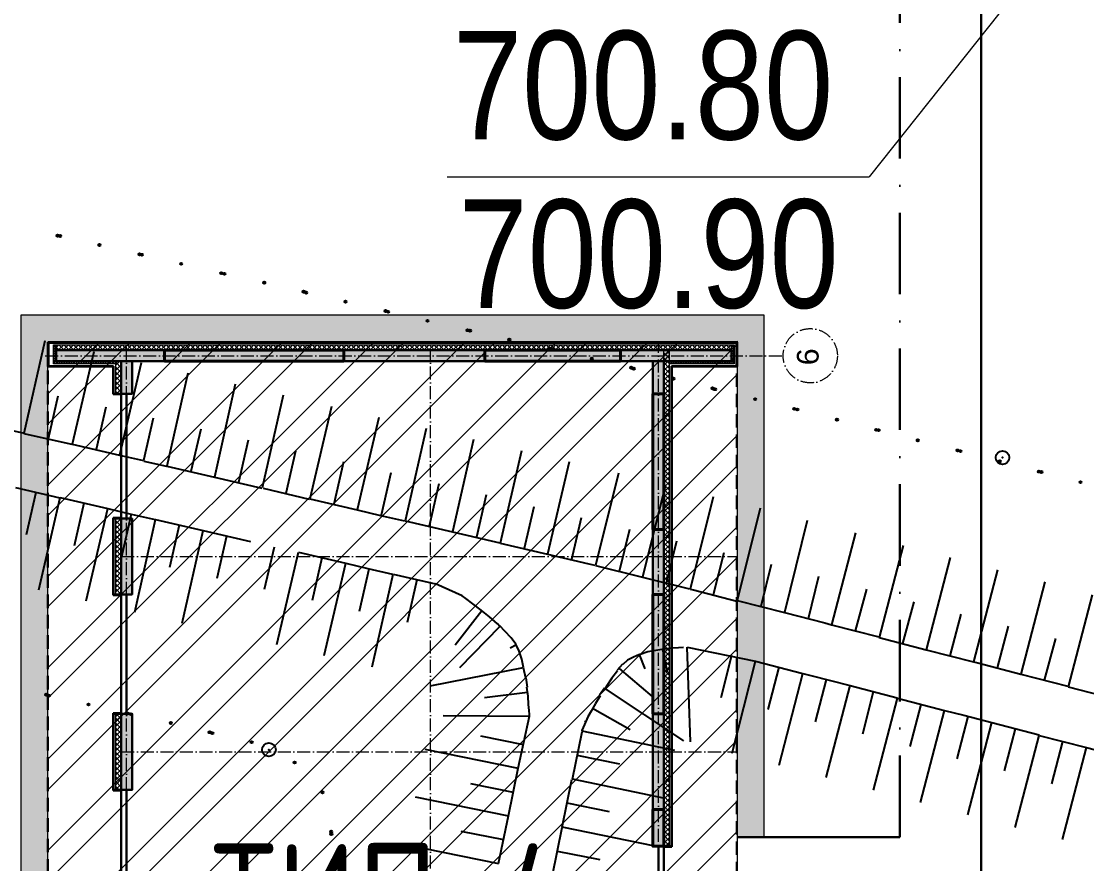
# Model space of a CAD drawing. Header units: millimetres. Extents: x 1353783 to 6492029790, y -7276956 to -512500.
# Drawn here: x 9954524 to 9958452, y -2848342 to -2845237 of the extents above; entities that cross this region are included whole.
import ezdxf
from ezdxf.enums import TextEntityAlignment as Align

# ---------------------------------------------------------------- set-up
doc = ezdxf.new("R2010")
doc.units = ezdxf.units.MM
for name, pattern in [('( Dashed )', [0.75, 0.5, -0.25]), ('482 Границы районов', [5, 3, -1, 0, -1]), ('ACAD_ISO10W100', [18, 12, -3, 0, -3]), ('CONTI', [0]), ('осевая', [50.800000000000004, 31.75, -6.35, 6.35, -6.35])]:
    doc.linetypes.add(name, pattern=pattern)
doc.layers.get('0').update_dxf_attribs({"lineweight": 5})
for name, color, linetype, lineweight in [('!A-DIAFRAGM типовой', 142, 'Continuous', 0), ('7земля', 7, 'Continuous', 30), ('DIAFRAGM', 46, 'Continuous', 30), ('Hatch', 254, 'Continuous', 5), ('INSULATION', 81, 'Continuous', 5), ('Room_name', 250, 'Continuous', 20), ('Room_number', 250, 'Continuous', 13), ('Ар-окна', 5, 'Continuous', 9), ('ГП-Граница учасика ИЖС', 3, 'Continuous', 5), ('оси', 231, 'осевая', 9)]:
    doc.layers.add(name, color=color, linetype=linetype, lineweight=lineweight)
doc.layers.add('AREA', color=1, linetype='Continuous', lineweight=15, plot=False)
for name, color, linetype in [('PI_DTUNKNOWN', 250, 'CONTI'), ('SIT_LРЕЛЬЕФ', 7, 'CONTI'), ('Заливка', 7, 'Continuous'), ('РЕЛЬЕФ', 7, 'CONTI')]:
    doc.layers.add(name, color=color, linetype=linetype)
doc.styles.add('GOST Common', font='', dxfattribs={"height": 3})
doc.styles.add('ISOCPEUR', font='', dxfattribs={"width": 0.85})
doc.styles.get("Standard").update_dxf_attribs({"font": 'Arial Narrow.ttf'})
doc.styles.get('GOST Common').set_extended_font_data('GOST Common')
doc.styles.get('ISOCPEUR').set_extended_font_data('ISOCPEUR')

# ---------------------------------------------------------------- blocks, each defined once
blk = doc.blocks.new('амвамвам')
at = {"lineweight": 30, "ltscale": 100, "true_color": 0x939598}
h = blk.add_hatch(color=252, dxfattribs=at)
h.dxf.hatch_style = 1
h.paths.add_polyline_path([(9742030.65074575, -3645600.276050391), (9742530.65074575, -3645600.276050389), (9742530.650745742, -3635980.279723642), (9728830.654929563, -3635980.279723641), (9728830.667146705, -3647630.279407861), (9725280.645847015, -3647630.279407861), (9725280.645847008, -3660380.278466331), (9745030.641692825, -3660380.278466327), (9745030.641692922, -3659880.69496974), (9725780.652775496, -3659880.694969732), (9725780.65617992, -3648130.281268958), (9729330.654902004, -3648130.27890511), (9729330.654902019, -3636480.279723641), (9742030.6510351, -3636479.856934937)])
h.paths.add_polyline_path([(9742030.651035085, -3648400.276050389), (9742530.651035085, -3648400.276050389), (9742530.651035093, -3653480.696346303), (9742030.652129896, -3653480.696346307)], flags=17)
at = {"color": 251, "lineweight": 15, "ltscale": 100, "true_color": 0x636466}
blk.add_lwpolyline([(9742030.65074575, -3645600.276050391), (9742530.65074575, -3645600.276050389), (9742530.650745742, -3635980.279723642), (9728830.654929563, -3635980.279723641), (9728830.667146705, -3647630.279407861), (9725280.645847015, -3647630.279407861), (9725280.645847008, -3660380.278466331), (9745030.641692825, -3660380.278466327), (9745030.641692922, -3659880.69496974), (9725780.652775496, -3659880.694969732), (9725780.65617992, -3648130.281268958), (9729330.654902004, -3648130.27890511), (9729330.654902019, -3636480.279723641), (9742030.6510351, -3636479.856934937)], close=True, dxfattribs=at)
blk = doc.blocks.new('апрапрапрары')
at = {"layer": '!A-DIAFRAGM типовой', "lineweight": 0, "ltscale": 100, "true_color": 0x000000}
h = blk.add_hatch(color=18, dxfattribs=at)
h.dxf.hatch_style = 1
h.paths.add_polyline_path([(9785850.664563831, -3289176.585538385), (9786050.66456383, -3289176.585493754), (9786050.66411756, -3287176.591182479), (9785850.664117558, -3287176.591227108)])
h = blk.add_hatch(color=18, dxfattribs=at)
h.dxf.hatch_style = 1
h.paths.add_polyline_path([(9777950.665067557, -3288376.59137665), (9777950.665112184, -3288576.591376648), (9779350.66475292, -3288576.59106426), (9779350.66470829, -3288376.59106426)])
h = blk.add_hatch(color=18, dxfattribs=at)
h.dxf.hatch_style = 1
h.paths.add_polyline_path([(9781550.665661162, -3288376.585230404), (9781550.66570579, -3288576.585230405), (9782950.664289396, -3288576.584918014), (9782950.66424477, -3288376.584918014)])
h = blk.add_hatch(color=18, dxfattribs=at)
h.dxf.hatch_style = 1
h.paths.add_polyline_path([(9785250.66432397, -3288376.59119814), (9785250.664368598, -3288576.59119814), (9785850.66422913, -3288576.591064258), (9785850.664184503, -3288376.591064258)])
h = blk.add_hatch(color=18, dxfattribs=at)
h.dxf.hatch_style = 1
h.paths.add_polyline_path([(9786050.664206797, -3292476.591224662), (9785850.664206795, -3292476.591269287), (9785850.66478695, -3295076.587456291), (9786050.66478695, -3295076.587411665)])
h = blk.add_hatch(color=18, dxfattribs=at)
h.dxf.hatch_style = 1
h.paths.add_polyline_path([(9786050.66438532, -3297576.623024288), (9785850.664385319, -3297576.623068915), (9785850.664842742, -3299626.588592538), (9786050.66484274, -3299626.588547912)])
h = blk.add_hatch(color=18, dxfattribs=at)
h.dxf.hatch_style = 1
h.paths.add_polyline_path([(9777590.671850959, -3298176.617992246), (9777590.671895586, -3298376.617992247), (9779350.667191405, -3298376.617599527), (9779350.667146778, -3298176.617599527)])
h = blk.add_hatch(color=18, dxfattribs=at)
h.dxf.hatch_style = 1
h.paths.add_polyline_path([(9781550.665582668, -3298176.617992247), (9781550.665627293, -3298376.617992246), (9782750.664492253, -3298376.617724485), (9782750.664447626, -3298176.617724483)])
h = blk.add_hatch(color=18, dxfattribs=at)
h.dxf.hatch_style = 1
h.paths.add_polyline_path([(9785850.664563827, -3298376.617236563), (9785850.664519198, -3298176.617236563), (9785250.664139729, -3298176.617370446), (9785250.664184356, -3298376.617370444)])
at = {"layer": 'Hatch', "lineweight": 40, "ltscale": 0.5, "true_color": 0x000000}
for points in [[(9786050.664563827, -3292476.591257446), (9785850.664563827, -3292476.591257445), (9785850.664563827, -3289176.585530064), (9786050.664563827, -3289176.585530066)], [(9786050.664563827, -3297576.623046602), (9785850.664563827, -3297576.6230466), (9785850.664563827, -3295076.587433978), (9786050.664563827, -3295076.587433978)], [(9776910.671671968, -3298376.587411919), (9776910.671671968, -3298176.587411917), (9777590.67185892, -3298176.587411919), (9777590.67185892, -3298376.587411919)], [(9779350.667169085, -3298376.61767945), (9779350.667169085, -3298176.617679448), (9781550.665582666, -3298176.617679448), (9781550.665582666, -3298376.617679448)], [(9782750.664469933, -3298376.616853847), (9782750.664469933, -3298176.616853847), (9785250.664139729, -3298176.616853845), (9785250.664139729, -3298376.616853847)]]:
    blk.add_hatch(color=18, dxfattribs=at).paths.add_polyline_path(points)
at = {"layer": 'INSULATION', "ltscale": 0.5, "true_color": 0x000000}
h = blk.add_hatch(dxfattribs=at)
h.set_pattern_fill('ANSI37', color=18, scale=9.999997768927232, angle=179.9999999999999)
h.set_pattern_definition([(224.9999999999999, (9785850.66415295, -3294044.696355156), (22.45063529377164, -22.4506352937717), []), (314.9999999999999, (9785850.66415295, -3294044.696355156), (22.4506352937717, 22.45063529377163), [])])
h.paths.add_polyline_path([(9785850.66415295, -3288276.591022345), (9785800.664164105, -3288276.591022347), (9785800.664164105, -3287126.588065279), (9785850.66415295, -3287126.588065277)])
h = blk.add_hatch(dxfattribs=at)
h.set_pattern_fill('ANSI37', color=18, scale=9.999997768927232, angle=89.99999999999994)
h.set_pattern_definition([(134.9999999999999, (9781932.539285613, -3287176.588054121), (-22.45063529377169, -22.45063529377165), []), (225, (9781932.539285613, -3287176.588054121), (22.45063529377165, -22.45063529377169), [])])
h.paths.add_polyline_path([(9785850.66415295, -3287176.588054121), (9785850.66415295, -3287126.588065277), (9786150.664563831, -3287126.588065277), (9786150.664563831, -3287176.588054121)])
h = blk.add_hatch(dxfattribs=at)
h.set_pattern_fill('ANSI37', color=18, scale=20)
h.set_pattern_definition([(44.99999999999999, (9786050.66456383, -3293440.348215952), (-44.90128060534578, 44.90128060534577), []), (135, (9786050.66456383, -3293440.348215952), (-44.90128060534577, -44.90128060534576), [])])
h.paths.add_polyline_path([(9786050.66456383, -3287176.591188897), (9786150.66456383, -3287176.591188897), (9786150.664563831, -3299626.588612716), (9786050.66456383, -3299626.588612716)])
h = blk.add_hatch(dxfattribs=at)
h.set_pattern_fill('ANSI37', color=18, scale=20, angle=-90.00000000000001)
h.set_pattern_definition([(315, (9783586.904247262, -3288276.588085934), (44.90128060534578, 44.90128060534576), []), (44.99999999999999, (9783586.904247262, -3288276.588085934), (-44.90128060534575, 44.90128060534578), [])])
h.paths.add_polyline_path([(9779350.664730603, -3288276.588085934), (9779350.664730603, -3288376.588085932), (9777950.66523267, -3288376.588085932), (9777950.66523267, -3288276.588085932)])
h = blk.add_hatch(dxfattribs=at)
h.set_pattern_fill('ANSI37', color=18, scale=20, angle=-90.00000000000001)
h.set_pattern_definition([(315, (9787586.90366806, -3288276.58499753), (44.90128060534578, 44.90128060534576), []), (44.99999999999999, (9787586.90366806, -3288276.58499753), (-44.90128060534575, 44.90128060534578), [])])
h.paths.add_polyline_path([(9782950.664653448, -3288276.584997528), (9782950.664653448, -3288376.584997528), (9781550.665661162, -3288376.58499753), (9781550.665661162, -3288276.584997528)])
h = blk.add_hatch(dxfattribs=at)
h.set_pattern_fill('ANSI37', color=18, scale=20, angle=-90.00000000000001)
h.set_pattern_definition([(315, (9790686.903578421, -3288276.584993455), (44.90128060534578, 44.90128060534576), []), (44.99999999999999, (9790686.903578421, -3288276.584993455), (-44.90128060534575, 44.90128060534578), [])])
h.paths.add_polyline_path([(9785850.664385322, -3288276.584993453), (9785850.664385322, -3288376.584993453), (9785250.664329879, -3288376.584993453), (9785250.664329879, -3288276.584993453)])
h = blk.add_hatch(dxfattribs=at)
h.set_pattern_fill('ANSI37', color=18, scale=20, angle=-90.00000000000001)
h.set_pattern_definition([(315, (9792386.879832849, -3298376.617191936), (44.90128060534578, 44.90128060534576), []), (44.99999999999999, (9792386.879832849, -3298376.617191936), (-44.90128060534575, 44.90128060534578), [])])
h.paths.add_polyline_path([(9786050.664563827, -3298376.617191936), (9786050.664563827, -3298476.617191936), (9776910.671671968, -3298476.617191938), (9776910.671671968, -3298376.617191938)])
h = blk.add_hatch(dxfattribs=at)
h.set_pattern_fill('ANSI37', color=18, scale=9.999997768927232)
h.set_pattern_definition([(44.99999999999999, (9785800.664820425, -3295355.049262718), (-22.45063529377167, 22.45063529377167), []), (135, (9785800.664820425, -3295355.049262718), (-22.45063529377167, -22.45063529377166), [])])
h.paths.add_polyline_path([(9785800.664820425, -3298476.617191938), (9785850.664809272, -3298476.617191938), (9785850.664809272, -3299676.58860156), (9785800.664820425, -3299676.58860156)])
h = blk.add_hatch(dxfattribs=at)
h.set_pattern_fill('ANSI37', color=18, scale=9.999997768927232, angle=89.99999999999994)
h.set_pattern_definition([(134.9999999999999, (9781982.541003697, -3299676.588601562), (-22.45063529377169, -22.45063529377165), []), (225, (9781982.541003697, -3299676.588601562), (22.45063529377165, -22.45063529377169), [])])
h.paths.add_polyline_path([(9785850.664809272, -3299676.58860156), (9785850.664809272, -3299626.588612716), (9786154.080342537, -3299626.588612716), (9786154.080342537, -3299676.58860156)])
at = {"layer": '7земля', "color": 18, "linetype": '( Dashed )', "lineweight": 30, "ltscale": 500, "true_color": 0x000000}
for p, q in [((9774550.66457243, -3287026.584975208), (9785750.664128715, -3287026.582476084)), ((9763250.66456382, -3299726.588612714), (9785750.66479631, -3299726.052371961))]:
    blk.add_line(p, q, dxfattribs=at)
at = {"layer": '7земля', "color": 18, "lineweight": 30, "ltscale": 100, "true_color": 0x000000}
for p, q in [((9785750.66435185, -3288226.590984958), (9785750.664128713, -3287026.585096975)), ((9785750.664128713, -3287026.585096975), (9786200.66456383, -3287026.585052348)), ((9785760.664354082, -3288236.590985036), (9785760.664130945, -3287036.585095984)), ((9785760.664130945, -3287036.585095984), (9786190.66456383, -3287036.585053341)), ((9786190.66456383, -3287036.585053341), (9786190.66456383, -3299716.581455265)), ((9786200.66456383, -3287026.585052348), (9786200.66456383, -3299726.581122368)), ((9779360.664730605, -3288226.591143775), (9777940.665760629, -3288226.591143779)), ((9777940.665760629, -3288226.591143779), (9777940.665760629, -3288376.591143779)), ((9779350.664730603, -3288236.591143775), (9777950.665760629, -3288236.591143779)), ((9777950.665760629, -3288236.591143779), (9777950.66576063, -3288376.591143779)), ((9779350.664730603, -3288376.591143777), (9779350.664730603, -3288236.591143775)), ((9779360.664730605, -3288376.591143773), (9779360.664730605, -3288226.591143775)), ((9782960.66465345, -3288226.584997528), (9781540.665683474, -3288226.584997534)), ((9781540.665683474, -3288226.584997534), (9781540.665683476, -3288376.584997532)), ((9782950.66465345, -3288236.584997528), (9781550.665683474, -3288236.584997534)), ((9781550.665683474, -3288236.584997534), (9781550.665683476, -3288376.584997532)), ((9782950.66465345, -3288376.58499753), (9782950.66465345, -3288236.584997528)), ((9782960.66465345, -3288376.584997528), (9782960.66465345, -3288226.584997528)), ((9785240.66432397, -3288376.584993453), (9785240.66432987, -3288226.590981039)), ((9785240.66432987, -3288226.590981039), (9785750.66435185, -3288226.590984958)), ((9785250.664323969, -3288376.584993846), (9785250.664329477, -3288236.590981117)), ((9785250.664329477, -3288236.590981117), (9785760.664354082, -3288236.590985036)), ((9776900.671671966, -3298526.617099811), (9776900.671671968, -3298376.617099813)), ((9776910.671671966, -3298516.617099703), (9776910.671671966, -3298376.617099813)), ((9779360.683648838, -3298526.617073045), (9776900.671671966, -3298526.617099811)), ((9779350.683651814, -3298516.617073155), (9776910.671671966, -3298516.617099703)), ((9779350.683651814, -3298516.617073155), (9785760.636209903, -3298516.602243111)), ((9779360.683648838, -3298526.617073045), (9785750.636209909, -3298526.602211238)), ((9785750.664809268, -3299726.596103066), (9785750.636209909, -3298526.602211238)), ((9785760.664570933, -3299716.595770161), (9785760.636209903, -3298516.602243111)), ((9786200.66456383, -3299726.581122368), (9785750.664809268, -3299726.596103066)), ((9786190.66456383, -3299716.581455265), (9785760.664570933, -3299716.595770161))]:
    blk.add_line(p, q, dxfattribs=at)
at = {"layer": 'AREA', "color": 18, "ltscale": 100, "true_color": 0x000000}
blk.add_line((9785844.498809455, -3295876.58972223), (9785850.664586125, -3294176.587046591), dxfattribs=at)
at = {"layer": 'DIAFRAGM', "color": 18, "ltscale": 0.5, "true_color": 0x000000}
for points in [[(9785850.664563831, -3289176.585538385), (9786050.66456383, -3289176.585493754), (9786050.66411756, -3287176.591182479), (9785850.664117558, -3287176.591227108)], [(9777950.665067557, -3288376.59137665), (9777950.665112184, -3288576.591376648), (9779350.66475292, -3288576.59106426), (9779350.66470829, -3288376.59106426)], [(9781550.665661162, -3288376.585230404), (9781550.66570579, -3288576.585230405), (9782950.664289396, -3288576.584918014), (9782950.66424477, -3288376.584918014)], [(9785250.66432397, -3288376.59119814), (9785250.664368598, -3288576.59119814), (9785850.66422913, -3288576.591064258), (9785850.664184503, -3288376.591064258)], [(9786050.664206797, -3292476.591224662), (9785850.664206795, -3292476.591269287), (9785850.66478695, -3295076.587456291), (9786050.66478695, -3295076.587411665)], [(9786050.66438532, -3297576.623024288), (9785850.664385319, -3297576.623068915), (9785850.664842742, -3299626.588592538), (9786050.66484274, -3299626.588547912)], [(9777590.671850959, -3298176.617992246), (9777590.671895586, -3298376.617992247), (9779350.667191405, -3298376.617599527), (9779350.667146778, -3298176.617599527)], [(9781550.665582668, -3298176.617992247), (9781550.665627293, -3298376.617992246), (9782750.664492253, -3298376.617724485), (9782750.664447626, -3298176.617724483)], [(9785850.664563827, -3298376.617236563), (9785850.664519198, -3298176.617236563), (9785250.664139729, -3298176.617370446), (9785250.664184356, -3298376.617370444)]]:
    blk.add_lwpolyline(points, close=True, dxfattribs=at)
at = {"layer": 'Hatch', "color": 18, "lineweight": 40, "ltscale": 0.5, "true_color": 0x000000}
for points in [[(9786050.664563827, -3292476.591257446), (9785850.664563827, -3292476.591257445), (9785850.664563827, -3289176.585530064), (9786050.664563827, -3289176.585530066)], [(9786050.664563827, -3297576.623046602), (9785850.664563827, -3297576.6230466), (9785850.664563827, -3295076.587433978), (9786050.664563827, -3295076.587433978)], [(9776910.671671968, -3298376.587411919), (9776910.671671968, -3298176.587411917), (9777590.67185892, -3298176.587411919), (9777590.67185892, -3298376.587411919)], [(9779350.667169085, -3298376.61767945), (9779350.667169085, -3298176.617679448), (9781550.665582666, -3298176.617679448), (9781550.665582666, -3298376.617679448)], [(9782750.664469933, -3298376.616853847), (9782750.664469933, -3298176.616853847), (9785250.664139729, -3298176.616853845), (9785250.664139729, -3298376.616853847)]]:
    blk.add_lwpolyline(points, close=True, dxfattribs=at)
at = {"layer": 'INSULATION', "color": 18, "ltscale": 0.5, "true_color": 0x000000}
for points in [[(9785850.66415295, -3288276.591022345), (9785800.664164105, -3288276.591022347), (9785800.664164105, -3287126.588065279), (9785850.66415295, -3287126.588065277)], [(9785850.66415295, -3287176.588054121), (9785850.66415295, -3287126.588065277), (9786150.664563831, -3287126.588065277), (9786150.664563831, -3287176.588054121)], [(9786050.66456383, -3287176.591188897), (9786150.66456383, -3287176.591188897), (9786150.664563831, -3299626.588612716), (9786050.66456383, -3299626.588612716)], [(9779350.664730603, -3288276.588085934), (9779350.664730603, -3288376.588085932), (9777950.66523267, -3288376.588085932), (9777950.66523267, -3288276.588085932)], [(9782950.664653448, -3288276.584997528), (9782950.664653448, -3288376.584997528), (9781550.665661162, -3288376.58499753), (9781550.665661162, -3288276.584997528)], [(9785850.664385322, -3288276.584993453), (9785850.664385322, -3288376.584993453), (9785250.664329879, -3288376.584993453), (9785250.664329879, -3288276.584993453)], [(9786050.664563827, -3298376.617191936), (9786050.664563827, -3298476.617191936), (9776910.671671968, -3298476.617191938), (9776910.671671968, -3298376.617191938)], [(9785800.664820425, -3298476.617191938), (9785850.664809272, -3298476.617191938), (9785850.664809272, -3299676.58860156), (9785800.664820425, -3299676.58860156)], [(9785850.664809272, -3299676.58860156), (9785850.664809272, -3299626.588612716), (9786154.080342537, -3299626.588612716), (9786154.080342537, -3299676.58860156)]]:
    blk.add_lwpolyline(points, close=True, dxfattribs=at)
at = {"layer": 'Ар-окна', "color": 18, "lineweight": 30, "true_color": 0x000000}
for points in [[(9775050.662649954, -3288376.585958936), (9777950.665089872, -3288376.585958936), (9777950.665089872, -3288476.591376649), (9775050.662649954, -3288476.591376649)], [(9779350.664730603, -3288376.591143777), (9781550.665683476, -3288376.591143777), (9781550.665683476, -3288476.585015767), (9779350.664730603, -3288476.585015767)], [(9782950.66424477, -3288376.587230534), (9785250.664346285, -3288376.587230534), (9785250.664346285, -3288476.59119814), (9782950.66424477, -3288476.59119814)], [(9776250.66705969, -3298276.617191969), (9776910.671671966, -3298276.617191969), (9776910.671671966, -3298376.582229429), (9776250.66705969, -3298376.582229429)]]:
    blk.add_lwpolyline(points, close=True, dxfattribs=at)
at = {"layer": 'оси', "color": 251, "linetype": 'ACAD_ISO10W100', "lineweight": 13, "ltscale": 20, "true_color": 0x636466}
for p, q in [((9785950.664663605, -3286976.584993455), (9785950.664663605, -3300576.617392759)), ((9778650.661524521, -3288376.59900472), (9778650.664057028, -3299726.221585725)), ((9782250.665157307, -3288376.584997528), (9782250.664604196, -3299726.135787194)), ((9762800.665821139, -3288476.588290823), (9786200.66456383, -3288476.588290823)), ((9762800.665821139, -3294076.587331335), (9786050.664727785, -3294076.582143432)), ((9761850.643237945, -3298276.587811084), (9786200.66456383, -3298276.587811085))]:
    blk.add_line(p, q, dxfattribs=at)
blk.add_circle((9785950.664663605, -3301076.617392759), 499.9999999999999, dxfattribs=at)
at = {"layer": 'оси', "color": 251, "linetype": 'ACAD_ISO10W100', "lineweight": 13, "ltscale": 20, "true_color": 0x636466, "insert": (9785930.532822832, -3300830.735075901), "char_height": 399.9999999999999, "width": 158.3999999999998, "attachment_point": 2, "line_spacing_factor": 1.016949152542373, "style": 'GOST Common'}
blk.add_mtext('{\\fArial|b0|i0|c204|p34;6}', dxfattribs=at)
blk = doc.blocks.new('оо')
at = {"layer": 'PI_DTUNKNOWN', "color": 9, "true_color": 0xc7c8ca}
for centre in [(222699.8734596913, -3431764.151817343), (222685.3534596913, -3431765.141817343)]:
    blk.add_circle(centre, 0.125, dxfattribs=at)
for p in [(222699.8734596913, -3431764.151817343), (222685.3534596913, -3431765.141817343)]:
    blk.add_point(p, dxfattribs=at)
at = {"layer": 'SIT_LРЕЛЬЕФ', "color": 9, "true_color": 0xc7c8ca}
for p, q in [((222683.7234596913, -3431756.701817344), (222682.8334596913, -3431758.211817344)), ((222684.5234596914, -3431757.171817344), (222683.6234596913, -3431758.671817344)), ((222685.2934596913, -3431757.631817344), (222684.3934596913, -3431759.131817344)), ((222682.0634596912, -3431757.751817344), (222682.8434596913, -3431758.211817344)), ((222683.6434596913, -3431757.751817344), (222683.2334596913, -3431758.441817343)), ((222686.0534596913, -3431758.081817344), (222685.1634596913, -3431759.591817344)), ((222682.8334596913, -3431758.211817344), (222682.9034596914, -3431758.251817344)), ((222682.9034596914, -3431758.251817344), (222683.6134596913, -3431758.671817344)), ((222684.4234596913, -3431758.211817344), (222684.0134596913, -3431758.901817343)), ((222683.6234596913, -3431758.671817344), (222684.3934596913, -3431759.131817344)), ((222685.1934596912, -3431758.671817344), (222684.7834596914, -3431759.361817343)), ((222686.8234596913, -3431758.541817344), (222685.9334596913, -3431760.051817344)), ((222682.3834596913, -3431759.111817343), (222683.1034596913, -3431759.541817344)), ((222687.6034596913, -3431759.001817344), (222686.7134596913, -3431760.511817344)), ((222682.3134596912, -3431760.001817344), (222682.7234596913, -3431759.311817344)), ((222684.3934596913, -3431759.131817344), (222684.7834596914, -3431759.361817343)), ((222685.9634596913, -3431759.131817344), (222685.5534596913, -3431759.821817343)), ((222684.7834596914, -3431759.371817344), (222685.1534596914, -3431759.591817344)), ((222688.3834596913, -3431759.471817343), (222687.4834596913, -3431760.971817343)), ((222682.2134596913, -3431761.041817344), (222683.1134596913, -3431759.541817344)), ((222683.1134596913, -3431759.541817344), (222683.8834596913, -3431760.001817344)), ((222685.1634596913, -3431759.591817344), (222685.9334596913, -3431760.051817344)), ((222686.7334596913, -3431759.591817344), (222686.3234596913, -3431760.281817344)), ((222683.0934596913, -3431760.461817344), (222683.5034596913, -3431759.771817344)), ((222682.9834596913, -3431761.501817344), (222683.8834596913, -3431760.001817344)), ((222683.8834596913, -3431760.001817344), (222684.2634596913, -3431760.231817344)), ((222685.9334596913, -3431760.051817344), (222686.7034596913, -3431760.511817344)), ((222687.5034596913, -3431760.051817344), (222687.0934596913, -3431760.741817344)), ((222689.1534596914, -3431759.931817343), (222688.2534596913, -3431761.431817343)), ((222683.8634596913, -3431760.921817344), (222684.2734596914, -3431760.231817344)), ((222684.2634596913, -3431760.231817344), (222684.6534596914, -3431760.461817344)), ((222683.7734596914, -3431761.971817343), (222684.6634596913, -3431760.461817344)), ((222684.6634596913, -3431760.461817344), (222685.4334596913, -3431760.921817344)), ((222689.9234596913, -3431760.391817343), (222689.0334596914, -3431761.891817343)), ((222684.6434596913, -3431761.381817344), (222685.0534596913, -3431760.691817343)), ((222686.7234596913, -3431760.521817344), (222687.4734596913, -3431760.971817343)), ((222688.2834596914, -3431760.511817344), (222687.8734596913, -3431761.201817344)), ((222690.6934596912, -3431760.851817343), (222689.8034596913, -3431762.351817343)), ((222684.5434596913, -3431762.431817343), (222685.4334596913, -3431760.921817344)), ((222685.4334596913, -3431760.921817344), (222686.2034596913, -3431761.381817344)), ((222687.4834596913, -3431760.971817343), (222688.2534596913, -3431761.431817343)), ((222689.0534596913, -3431760.971817343), (222688.6434596913, -3431761.661817344)), ((222685.4134596913, -3431761.841817344), (222685.8234596913, -3431761.151817343)), ((222688.2534596913, -3431761.431817343), (222688.6334596913, -3431761.661817344)), ((222689.8334596913, -3431761.431817343), (222689.4234596913, -3431762.121817344)), ((222691.4734596913, -3431761.321817343), (222690.5734596913, -3431762.821817343)), ((222686.1834596913, -3431762.301817344), (222686.5934596913, -3431761.611817343)), ((222688.6334596913, -3431761.661817344), (222689.0234596914, -3431761.891817343)), ((222686.0834596913, -3431763.341817344), (222686.9834596913, -3431761.841817344)), ((222686.9834596913, -3431761.841817344), (222687.7534596913, -3431762.301817344)), ((222692.2434596913, -3431761.781817344), (222691.3434596913, -3431763.281817344)), ((222689.0334596914, -3431761.891817343), (222689.8034596913, -3431762.351817343)), ((222690.6034596913, -3431761.891817343), (222690.1934596912, -3431762.581817344)), ((222686.9634596913, -3431762.761817344), (222687.3734596913, -3431762.071817343)), ((222693.0434596913, -3431762.261817344), (222692.1234596913, -3431763.751817344)), ((222686.8534596913, -3431763.801817344), (222687.7534596913, -3431762.301817344)), ((222687.7534596913, -3431762.301817344), (222688.1134596913, -3431762.521817344)), ((222689.8034596913, -3431762.351817343), (222690.4334596913, -3431762.731817344)), ((222691.3734596913, -3431762.371817344), (222690.9634596913, -3431763.051817344)), ((222687.7234596913, -3431763.221817343), (222688.1334596913, -3431762.531817344)), ((222688.1134596913, -3431762.521817344), (222688.5134596913, -3431762.761817344)), ((222687.6334596913, -3431764.271817344), (222688.5234596914, -3431762.761817344)), ((222688.5234596914, -3431762.761817344), (222689.2134596913, -3431763.171817344)), ((222690.4334596913, -3431762.731817344), (222690.5734596913, -3431762.811817344)), ((222690.5734596913, -3431762.821817343), (222691.3434596913, -3431763.281817344)), ((222692.1434596913, -3431762.831817344), (222691.7334596913, -3431763.511817344)), ((222693.8034596913, -3431762.731817344), (222692.8834596913, -3431764.221817343)), ((222688.5034596913, -3431763.681817343), (222688.9134596913, -3431762.991817344)), ((222689.6134596913, -3431763.531817344), (222689.2134596913, -3431763.171817344)), ((222694.5734596913, -3431763.211817344), (222693.6534596914, -3431764.701817344)), ((222691.3434596913, -3431763.281817344), (222692.0134596913, -3431763.681817343)), ((222692.9234596913, -3431763.311817344), (222692.5034596913, -3431763.991817344)), ((222689.6634596913, -3431763.601817343), (222689.6134596913, -3431763.531817344)), ((222689.7534596913, -3431763.731817344), (222689.6634596913, -3431763.601817343)), ((222689.8634596913, -3431763.891817343), (222689.7534596913, -3431763.731817344)), ((222692.0134596913, -3431763.681817343), (222692.1134596913, -3431763.741817344)), ((222692.1234596913, -3431763.751817344), (222692.8834596913, -3431764.221817343)), ((222693.6834596913, -3431763.781817344), (222693.2634596913, -3431764.461817344)), ((222695.3334596913, -3431763.671817344), (222694.4134596913, -3431765.161817344)), ((222689.2134596913, -3431764.351817343), (222689.8734596913, -3431763.901817343)), ((222689.9734596913, -3431764.051817344), (222689.8634596913, -3431763.891817343)), ((222690.0734596913, -3431764.221817343), (222689.9734596913, -3431764.051817344)), ((222690.1034596913, -3431764.281817344), (222690.0734596913, -3431764.221817343)), ((222692.8834596913, -3431764.221817343), (222693.6434596913, -3431764.691817343)), ((222696.0934596913, -3431764.151817343), (222695.1734596913, -3431765.641817343)), ((222689.1657110058, -3431764.777916649), (222690.1034596913, -3431764.281817344)), ((222690.1634596913, -3431764.391817343), (222690.1034596913, -3431764.271817344)), ((222690.2334596913, -3431764.541817344), (222690.1634596913, -3431764.391817343)), ((222694.4434596912, -3431764.251817344), (222694.0234596914, -3431764.931817343)), ((222690.2834596913, -3431764.681817343), (222690.2334596913, -3431764.541817344)), ((222690.1634596913, -3431764.711817344), (222690.2934596913, -3431764.691817343)), ((222690.3034596913, -3431764.821817343), (222690.2834596913, -3431764.681817343)), ((222693.6534596914, -3431764.701817344), (222693.7034596913, -3431764.731817344)), ((222693.7034596913, -3431764.731817344), (222694.4034596914, -3431765.171817344)), ((222695.2134596913, -3431764.721817343), (222694.7934596913, -3431765.401817343)), ((222696.8734596913, -3431764.641817343), (222695.9334596913, -3431766.121817344)), ((222688.5434596913, -3431764.931817343), (222690.2834596913, -3431765.131817344)), ((222690.2834596913, -3431765.131817344), (222690.3034596913, -3431764.981817344)), ((222690.3034596913, -3431764.981817344), (222690.3034596913, -3431764.821817343)), ((222690.2634596913, -3431765.331817344), (222690.2834596913, -3431765.141817343)), ((222694.4134596913, -3431765.161817344), (222695.1734596913, -3431765.641817343)), ((222695.9734596913, -3431765.201817344), (222695.5534596913, -3431765.881817344)), ((222697.6334596913, -3431765.131817344), (222696.6934596912, -3431766.611817343)), ((222690.2434596913, -3431765.501817344), (222690.2734596914, -3431765.331817344)), ((222685.7334596913, -3431765.491817344), (222685.7334596913, -3431765.511817344)), ((222688.6034596913, -3431765.521817344), (222690.1134596913, -3431766.021817344)), ((222689.4334596913, -3431765.441817343), (222690.2134596913, -3431765.591817344)), ((222690.2034596913, -3431765.661817344), (222690.2334596913, -3431765.501817344)), ((222692.1534596914, -3431765.591817344), (222692.0434596913, -3431765.641817343)), ((222692.2734596914, -3431765.571817343), (222692.1534596914, -3431765.591817344)), ((222692.3934596913, -3431765.561817344), (222692.2734596914, -3431765.571817343)), ((222692.4034596914, -3431765.561817344), (222692.3834596913, -3431765.561817344)), ((222692.4134596913, -3431765.841817344), (222692.3934596913, -3431765.561817344)), ((222692.5534596913, -3431765.561817344), (222692.4034596914, -3431765.561817344)), ((222692.7034596913, -3431765.581817344), (222692.5534596913, -3431765.561817344)), ((222692.8534596913, -3431765.601817343), (222692.7034596913, -3431765.581817344)), ((222692.7834596913, -3431766.031817344), (222692.8334596913, -3431765.601817343)), ((222692.9934596913, -3431765.631817344), (222692.8534596913, -3431765.601817343)), ((222690.1634596913, -3431765.811817344), (222690.2034596913, -3431765.661817344)), ((222691.9134596913, -3431765.721817343), (222691.7734596914, -3431765.821817343)), ((222692.0434596913, -3431765.631817344), (222691.9134596913, -3431765.711817344)), ((222692.3834596913, -3431766.371817344), (222691.9634596913, -3431765.691817343)), ((222692.7934596913, -3431767.381817344), (222693.2734596914, -3431765.701817344)), ((222693.1134596913, -3431765.661817344), (222692.9934596913, -3431765.631817344)), ((222693.2034596913, -3431765.681817343), (222693.1134596913, -3431765.661817344)), ((222693.2734596911, -3431765.701817345), (222694.3934596913, -3431766.331817344)), ((222695.1734596913, -3431765.641817343), (222695.8234596913, -3431766.051817344)), ((222696.7434596913, -3431765.691817343), (222696.3134596912, -3431766.361817343)), ((222698.3934596913, -3431765.611817343), (222697.4534596913, -3431767.091817344)), ((222690.1134596913, -3431766.021817344), (222690.1234596913, -3431765.991817344)), ((222690.1234596913, -3431765.991817344), (222690.1434596913, -3431765.921817344)), ((222690.1434596913, -3431765.921817344), (222690.1634596913, -3431765.811817344)), ((222691.5934596913, -3431765.951817344), (222691.4634596913, -3431766.051817344)), ((222692.6834596913, -3431767.321817343), (222691.5934596913, -3431765.951817344)), ((222691.6234596913, -3431765.941817343), (222691.6034596913, -3431765.951817344)), ((222691.7734596914, -3431765.821817343), (222691.6234596913, -3431765.941817343)), ((222688.0934596913, -3431766.011817344), (222689.6234596913, -3431766.871817344)), ((222689.1434596913, -3431766.091817344), (222689.8434596913, -3431766.481817344)), ((222689.6234596913, -3431766.871817344), (222690.1134596913, -3431766.021817344)), ((222691.3434596913, -3431766.171817344), (222691.2234596913, -3431766.281817344)), ((222691.4734596913, -3431766.061817344), (222691.3434596913, -3431766.171817344)), ((222693.5834596913, -3431766.771817344), (222694.0134596913, -3431766.091817344)), ((222695.8234596913, -3431766.051817344), (222695.9334596913, -3431766.121817344)), ((222695.9334596913, -3431766.121817344), (222696.6934596912, -3431766.601817343)), ((222697.5034596913, -3431766.181817343), (222697.0734596913, -3431766.851817343)), ((222699.1534596914, -3431766.091817344), (222698.2134596913, -3431767.571817343)), ((222691.1334596913, -3431766.361817343), (222690.9634596913, -3431766.561817344)), ((222691.2234596913, -3431766.281817344), (222691.1334596913, -3431766.361817343)), ((222691.8034596913, -3431766.831817344), (222691.2634596913, -3431766.241817344)), ((222693.4634596913, -3431767.811817344), (222694.3934596913, -3431766.331817344)), ((222694.3934596913, -3431766.331817344), (222695.1534596914, -3431766.811817344)), ((222690.9534596913, -3431766.581817344), (222690.9634596913, -3431766.561817344)), ((222692.4734596913, -3431767.441817343), (222690.9534596913, -3431766.581817344)), ((222691.0734596913, -3431766.421817344), (222691.0534596913, -3431766.441817343)), ((222694.3434596913, -3431767.251817344), (222694.7734596914, -3431766.571817343)), ((222699.9134596913, -3431766.571817343), (222698.9734596913, -3431768.051817344)), ((222690.5134596913, -3431767.371817344), (222690.9534596913, -3431766.591817344)), ((222696.6934596912, -3431766.611817343), (222697.4534596913, -3431767.091817344)), ((222698.2634596913, -3431766.661817344), (222697.8334596913, -3431767.331817344)), ((222687.6534596914, -3431766.791817344), (222689.1834596913, -3431767.651817343)), ((222688.7034596913, -3431766.871817344), (222689.4034596914, -3431767.261817344)), ((222689.1834596913, -3431767.651817343), (222689.6234596913, -3431766.871817344)), ((222694.2234596913, -3431768.291817344), (222695.1534596914, -3431766.811817344)), ((222695.1534596914, -3431766.811817344), (222695.2834596913, -3431766.891817343)), ((222695.2834596913, -3431766.891817343), (222695.9134596913, -3431767.291817344)), ((222691.4334596913, -3431767.371817344), (222690.7334596913, -3431766.981817344)), ((222695.1034596913, -3431767.731817344), (222695.5334596913, -3431767.051817344)), ((222697.4534596913, -3431767.091817344), (222698.2134596913, -3431767.571817343)), ((222699.0234596914, -3431767.141817343), (222698.5934596913, -3431767.811817344)), ((222700.6734596913, -3431767.061817344), (222699.7334596913, -3431768.541817344)), ((222690.0634596912, -3431768.151817343), (222690.5034596913, -3431767.371817344)), ((222692.0334596913, -3431768.231817344), (222690.5134596913, -3431767.371817344)), ((222694.9734596913, -3431768.771817344), (222695.9134596913, -3431767.291817344)), ((222695.9134596913, -3431767.291817344), (222696.6734596913, -3431767.771817344)), ((222695.8634596913, -3431768.211817344), (222696.2934596913, -3431767.531817344)), ((222687.2134596913, -3431767.571817343), (222688.7434596913, -3431768.431817343)), ((222688.2634596913, -3431767.651817343), (222688.9634596913, -3431768.041817344)), ((222688.7434596913, -3431768.431817343), (222689.1834596913, -3431767.651817343)), ((222690.9834596913, -3431768.151817343), (222690.2834596913, -3431767.761817344)), ((222698.2134596913, -3431767.571817343), (222698.2834596913, -3431767.611817343)), ((222698.2834596913, -3431767.611817343), (222698.9734596913, -3431768.051817344)), ((222699.7834596913, -3431767.621817344), (222699.3534596913, -3431768.291817344)), ((222695.7334596913, -3431769.261817344), (222696.6734596913, -3431767.781817344)), ((222696.6734596913, -3431767.781817344), (222697.4334596913, -3431768.261817344)), ((222691.5834596913, -3431769.011817344), (222690.0634596912, -3431768.151817343)), ((222696.6234596913, -3431768.701817344), (222697.0534596913, -3431768.021817344)), ((222698.9734596913, -3431768.051817344), (222699.7334596913, -3431768.531817344)), ((222689.6234596913, -3431768.941817343), (222690.0634596912, -3431768.161817344)), ((222696.4934596913, -3431769.741817344), (222697.4334596913, -3431768.261817344)), ((222697.4334596913, -3431768.261817344), (222697.7434596913, -3431768.451817344)), ((222697.3834596913, -3431769.181817343), (222697.8134596912, -3431768.501817344)), ((222697.7434596913, -3431768.451817344), (222698.1934596912, -3431768.741817344)), ((222699.7334596913, -3431768.541817344), (222700.4934596913, -3431769.021817344)), ((222690.5434596913, -3431768.941817343), (222689.8434596913, -3431768.551817344)), ((222697.2534596913, -3431770.221817343), (222698.1934596912, -3431768.741817344)), ((222698.1934596912, -3431768.741817344), (222698.9534596913, -3431769.221817343)), ((222698.1434596913, -3431769.661817344), (222698.5734596913, -3431768.981817344)), ((222698.0134596913, -3431770.711817344), (222698.9534596913, -3431769.231817344)), ((222698.9534596913, -3431769.231817344), (222699.7134596913, -3431769.711817344)), ((222698.9034596914, -3431770.151817343), (222699.3334596913, -3431769.471817343)), ((222698.7734596914, -3431771.191817343), (222699.7134596913, -3431769.711817344)), ((222699.7134596913, -3431769.711817344), (222700.4734596913, -3431770.191817343))]:
    blk.add_line(p, q, dxfattribs=at)
for centre in [(222684.5434596913, -3431754.931817343), (222684.5834596913, -3431754.951817344), (222685.2234596913, -3431755.331817344), (222685.8734596913, -3431755.721817343), (222685.9134596913, -3431755.741817344), (222686.5534596913, -3431756.121817344), (222687.2034596913, -3431756.511817344), (222687.2534596913, -3431756.541817344), (222687.9034596914, -3431756.921817344), (222688.5434596913, -3431757.301817344), (222688.5834596913, -3431757.331817344), (222689.2234596913, -3431757.711817344), (222689.8734596913, -3431758.101817343), (222689.9134596913, -3431758.131817344), (222690.5534596913, -3431758.511817344), (222691.2034596913, -3431758.901817343), (222691.2434596913, -3431758.921817344), (222691.8834596913, -3431759.301817344), (222692.5334596914, -3431759.681817343), (222692.5834596913, -3431759.711817344), (222693.2234596913, -3431760.101817343), (222693.8634596913, -3431760.481817344), (222693.9034596914, -3431760.511817344), (222694.5434596913, -3431760.911817344), (222695.1734596913, -3431761.301817344), (222695.2134596913, -3431761.331817344), (222695.8634596913, -3431761.731817344), (222696.4934596913, -3431762.121817344), (222696.5434596913, -3431762.151817343), (222697.1834596913, -3431762.551817344), (222681.7534596913, -3431762.921817344), (222681.7934596913, -3431762.951817344), (222697.8134596912, -3431762.951817344), (222697.8534596913, -3431762.971817343), (222682.4434596912, -3431763.331817344), (222698.4834596913, -3431763.371817344), (222683.0834596913, -3431763.711817344), (222683.1334596913, -3431763.741817344), (222699.1234596913, -3431763.771817344), (222699.1734596913, -3431763.801817344), (222683.7834596913, -3431764.121817344), (222699.8034596913, -3431764.201817344), (222684.4134596913, -3431764.501817344), (222684.4534596913, -3431764.531817344), (222700.4334596913, -3431764.601817343), (222700.4734596913, -3431764.621817344), (222685.0934596913, -3431764.911817344), (222701.1034596913, -3431765.021817344), (222685.7334596913, -3431765.511817344), (222686.0534596913, -3431766.191817343), (222686.0534596913, -3431766.191817343), (222685.9734596913, -3431766.971817343), (222685.9834596913, -3431766.931817343)]:
    blk.add_circle(centre, 0.02, dxfattribs=at)
blk = doc.blocks.new('RM_AREA')
at = {"layer": 'Room_number', "color": 0, "linetype": 'ByBlock', "lineweight": -2, "style": 'ISOCPEUR', "width": 0.85}
blk.add_attdef('ROOM_NAME', text='', height=3, dxfattribs=at).set_placement((0, 5), align=Align.CENTER)
at = {"layer": 'Room_number', "linetype": 'ByBlock', "lineweight": -2, "style": 'ISOCPEUR', "width": 0.85}
blk.add_attdef('AREA', text='', height=3, dxfattribs=at).set_placement((0, 0), align=Align.CENTER)

msp = doc.modelspace()

# ---------------------------------------------------------------- hatches: boundary and pattern name
at = {"layer": 'Заливка', "lineweight": 13, "ltscale": 100, "true_color": 0xffb3ff}
h = msp.add_hatch(dxfattribs=at)
h.set_pattern_fill('ANSI32', color=211, scale=25)
h.set_pattern_definition([(45, (298297.5869812518, -46870.15234941337), (-168.3798022700466, 168.3798022700466), []), (45, (298409.8402312518, -46870.15234941337), (-168.3798022700466, 168.3798022700466), [])])
h.paths.add_polyline_path([(9954622.42343439, -2846419.379458461), (9957162.450356342, -2846416.236261166), (9957162.450356342, -2851099.463487028), (9953912.286356963, -2851099.462852171), (9953912.423241656, -2848749.379630914), (9954622.422986075, -2848749.379294755)])

# ---------------------------------------------------------------- linework, layer by layer
at = {"layer": 'AREA', "color": 1}
for p in [(9958673.356078925, -2844522.363493321, -1.511072774666342), (9956094.17941278, -2845809.547154928, -2898930.616537261)]:
    msp.add_line(p, (9957649.829341529, -2845809.547154932, -2898930.616537261), dxfattribs=at)
at = {"layer": 'ГП-Граница учасика ИЖС', "color": 251, "lineweight": 30, "ltscale": 100}
msp.add_lwpolyline([(9956922.362289412, -2844403.727390916), (9957762.362726891, -2844403.72755254, -0.414213562373095), (9958062.36266917, -2844703.727610262), (9958062.361742575, -2849519.463429211, -0.414213562373095), (9957762.361684851, -2849819.463371489), (9956922.361247372, -2849819.463209864)], format="xyb", dxfattribs=at)
at = {"layer": 'ГП-Граница учасика ИЖС', "color": 94, "linetype": '482 Границы районов', "lineweight": 30, "ltscale": 100}
msp.add_lwpolyline([(9957762.361988105, -2848243.460740284), (9957762.36261146, -2845003.727045242), (9952562.362611461, -2845003.726044712), (9952562.361323135, -2851699.462094628), (9957762.361323135, -2851699.463095158), (9957762.361438582, -2851099.463602455)], dxfattribs=at)
at = {"layer": 'ГП-Граница учасика ИЖС', "color": 251, "lineweight": 30, "ltscale": 100}
msp.add_lwpolyline([(9957162.363798691, -2848243.460624838), (9957762.361988105, -2848243.460740284)], dxfattribs=at)
at = {"layer": 'Заливка', "color": 211, "lineweight": 13, "ltscale": 100, "true_color": 0xffb3ff}
msp.add_lwpolyline([(9954622.42343439, -2846419.379458461), (9957162.450356342, -2846416.236261166), (9957162.450356342, -2851099.463487028), (9953912.286356963, -2851099.462852171), (9953912.423241656, -2848749.379630914), (9954622.422986075, -2848749.379294755)], close=True, dxfattribs=at)

# ---------------------------------------------------------------- block references
at = {"color": 1, "lineweight": 30}
for name, p, xscale, yscale, zscale, rotation in [('амвамвам', (8008756.432392774, -2119122.94911043), 0.1999999999999998, 0.1999999999999998, 0.1999999999999998, 359.9999889757423), ('апрапрапрары', (9297216.756942812, -4803659.469671515), 0.1999999999999999, 0.1999999999999999, 0.1999999999999999, 89.99998897575162)]:
    msp.add_blockref(name, p, dxfattribs=dict(at, xscale=xscale, yscale=yscale, zscale=zscale, rotation=rotation))
at = {"layer": 'ГП-Граница учасика ИЖС', "color": 1}
ref = msp.add_blockref('RM_AREA', (9952594.116556741, -2846605.46096464), dxfattribs=dict(at, xscale=11.99999999999999, yscale=11.99999999999999, zscale=11.99999999999999, rotation=180.0000000931629))
ref.add_attrib('ROOM_NAME', 'ТИП-4', dxfattribs={"layer": 'Room_name', "color": 6, "linetype": 'ByBlock', "lineweight": -2, "height": 400, "rotation": 1.334021321025711e-07, "style": 'ISOCPEUR', "width": 0.85}).set_placement((9955886.367865723, -2848667.341718073), align=Align.CENTER)
at = {"layer": 'РЕЛЬЕФ', "color": 240, "lineweight": 30, "true_color": 0xed1f24, "xscale": 200.0000000000001, "yscale": 200.0000000000001, "zscale": 200.0000000000001, "rotation": 17.80578495452471}
msp.add_blockref('оо', (-242329120.9759156, 637008728.1453253), dxfattribs=at)

# ---------------------------------------------------------------- texts
at = {"layer": 'AREA', "color": 1, "insert": (9956816.347208966, -2845475.028761255, -2898930.665792721), "char_height": 399.96, "attachment_point": 5}
msp.add_mtext('700.80', dxfattribs=at)
at = {"layer": 'AREA', "color": 18, "insert": (9956836.708015092, -2846096.094926589, -0.04925546003505588), "char_height": 399.96, "attachment_point": 5}
msp.add_mtext('700.90', dxfattribs=at)

doc.saveas('drawing.dxf')
